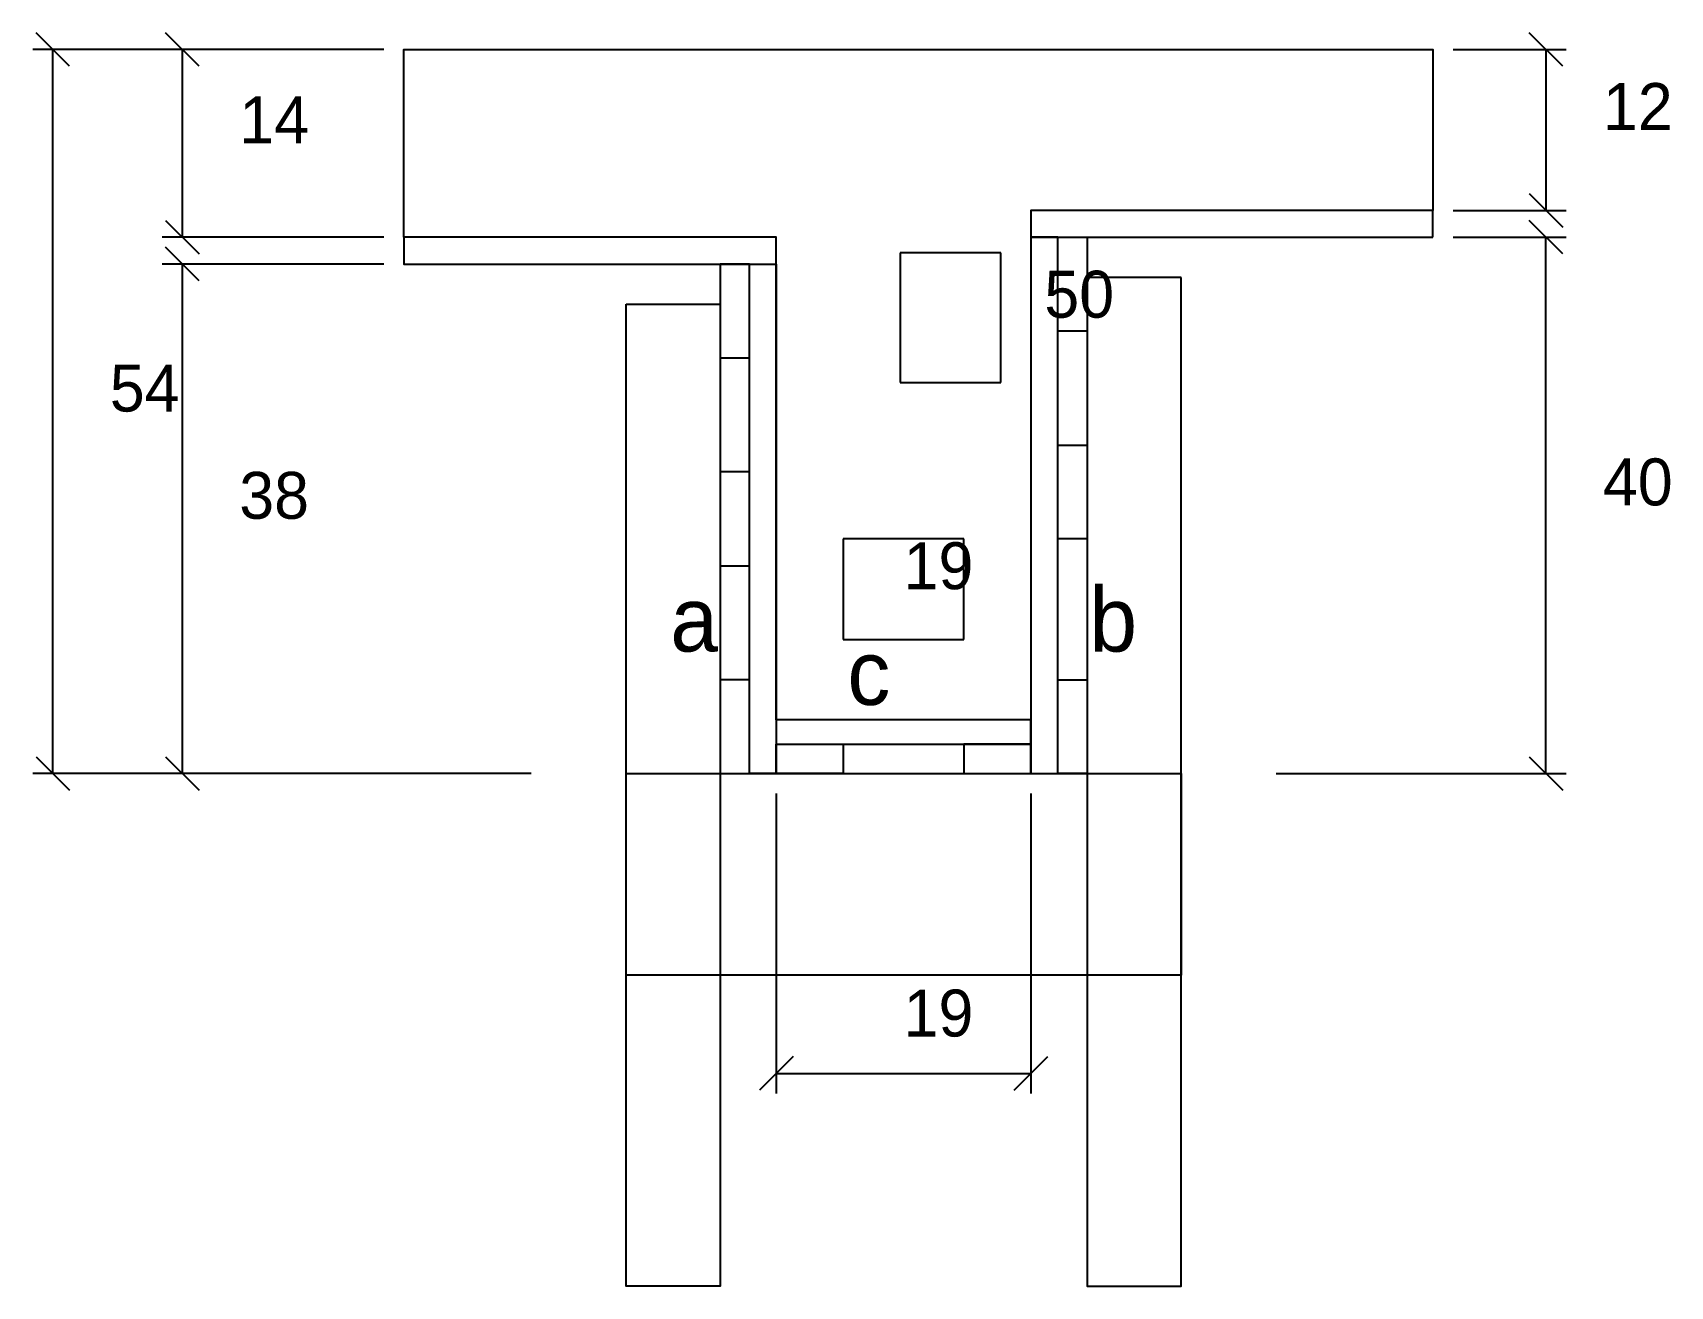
# Model space of a CAD drawing. Extents: x -45 to 199, y -249 to -62.
import ezdxf

# ---------------------------------------------------------------- set-up
doc = ezdxf.new("R2010")
doc.units = 0
for name, color, linetype in [('CONCRETO', 251, 'Continuous'), ('COTA', 241, 'Continuous'), ('Cota Seção (2x)', 241, 'Continuous'), ('detalhes', 7, 'Continuous'), ('Madeira', 126, 'Continuous'), ('Painéis', 200, 'Continuous'), ('SARR_3.5x7', 81, 'Continuous')]:
    doc.layers.add(name, color=color, linetype=linetype)

msp = doc.modelspace()

# ---------------------------------------------------------------- linework, layer by layer
at = {"layer": 'CONCRETO', "color": 251}
msp.add_lwpolyline([(9.9, -92.75), (9.9, -64.75), (163.5, -64.75), (163.5, -88.75), (103.5, -88.75), (103.5, -164.75), (65.5, -164.75), (65.5, -92.75), (9.9, -92.75)], dxfattribs=at)
at = {"layer": 'COTA', "color": 4}
for p, q in [((6.9, -64.75), (-45.477, -64.75)), ((-42.477, -172.75), (-42.477, -64.75)), ((6.9, -64.75), (-26.157, -64.75)), ((-23.157, -64.75), (-23.157, -92.75)), ((166.5, -64.75), (183.372, -64.75)), ((180.372, -64.75), (180.372, -88.75)), ((166.5, -88.75), (183.372, -88.75)), ((6.9, -92.75), (-26.157, -92.75)), ((166.5, -92.75), (183.372, -92.75)), ((180.372, -172.75), (180.372, -92.75)), ((6.9, -96.75), (-26.157, -96.75)), ((-23.157, -96.75), (-23.157, -172.75)), ((28.9, -172.75), (-45.477, -172.75)), ((28.9, -172.75), (-26.157, -172.75)), ((140.1, -172.75), (183.372, -172.75)), ((65.5, -175.75), (65.5, -220.477)), ((103.5, -175.75), (103.5, -220.477)), ((65.5, -217.477), (103.5, -217.477))]:
    msp.add_line(p, q, dxfattribs=at)
at = {"layer": 'COTA'}
for points in [[(-39.977, -67.25), (-44.977, -62.25)], [(-20.657, -67.25), (-25.657, -62.25)], [(182.872, -67.25), (177.872, -62.25)], [(177.872, -86.25), (182.872, -91.25)], [(-25.657, -90.25), (-20.657, -95.25)], [(182.872, -95.25), (177.872, -90.25)], [(-20.657, -99.25), (-25.657, -94.25)], [(-44.977, -170.25), (-39.977, -175.25)], [(-25.657, -170.25), (-20.657, -175.25)], [(177.872, -170.25), (182.872, -175.25)], [(68, -214.977), (63, -219.977)], [(101, -219.977), (106, -214.977)]]:
    msp.add_lwpolyline(points, dxfattribs=at)
at = {"layer": 'Cota Seção (2x)', "color": 180}
for p, q in [((84, -95.083), (84, -114.417)), ((99, -95.083), (84, -95.083)), ((99, -114.417), (99, -95.083)), ((84, -114.417), (99, -114.417)), ((75.5, -137.75), (75.5, -152.75)), ((93.5, -137.75), (75.5, -137.75)), ((93.5, -152.75), (93.5, -137.75)), ((75.5, -152.75), (93.5, -152.75))]:
    msp.add_line(p, q, dxfattribs=at)
at = {"layer": 'Madeira', "color": 126}
for points in [[(111.9, -106.75), (107.5, -106.75), (107.5, -92.75), (111.9, -92.75), (111.9, -106.75)], [(57.1, -110.75), (61.5, -110.75), (61.5, -96.75), (57.1, -96.75), (57.1, -110.75)], [(111.9, -137.75), (107.5, -137.75), (107.5, -123.75), (111.9, -123.75), (111.9, -137.75)], [(57.1, -141.75), (61.5, -141.75), (61.5, -127.75), (57.1, -127.75), (57.1, -141.75)], [(57.1, -172.75), (61.5, -172.75), (61.5, -158.75), (57.1, -158.75), (57.1, -172.75)], [(111.9, -172.75), (107.5, -172.75), (107.5, -158.75), (111.9, -158.75), (111.9, -172.75)], [(65.5, -172.75), (65.5, -168.35), (75.5, -168.35), (75.5, -172.75), (65.5, -172.75)], [(103.5, -172.75), (103.5, -168.35), (93.5, -168.35), (93.5, -172.75), (103.5, -172.75)]]:
    msp.add_lwpolyline(points, dxfattribs=at)
at = {"layer": 'Painéis', "color": 200}
for points in [[(163.5, -92.75), (163.5, -88.75), (103.5, -88.75), (103.5, -92.75), (163.5, -92.75)], [(65.5, -96.75), (65.5, -92.75), (9.9, -92.75), (9.9, -96.75), (65.5, -96.75)], [(107.5, -92.75), (103.5, -92.75), (103.5, -172.75), (107.5, -172.75), (107.5, -92.75)], [(61.5, -96.75), (65.5, -96.75), (65.5, -172.75), (61.5, -172.75), (61.5, -96.75)], [(103.5, -168.35), (103.5, -164.75), (65.5, -164.75), (65.5, -168.35), (103.5, -168.35)]]:
    msp.add_lwpolyline(points, dxfattribs=at)
at = {"layer": 'SARR_3.5x7', "color": 81}
for points in [[(125.9, -98.75), (111.9, -98.75), (111.9, -249.228), (125.9, -249.228), (125.9, -98.75)], [(43.1, -102.75), (57.1, -102.75), (57.1, -249.228), (43.1, -249.228), (43.1, -102.75)], [(43.1, -172.75), (125.9, -172.75), (125.9, -202.808), (43.1, -202.808), (43.1, -172.75)]]:
    msp.add_lwpolyline(points, dxfattribs=at)

# ---------------------------------------------------------------- texts
at = {"layer": 'COTA', "color": 1}
for s, p in [('12', (188.872, -76.75)), ('14', (-14.657, -78.75)), ('54', (-33.977, -118.75)), ('40', (188.872, -132.75)), ('38', (-14.657, -134.75)), ('19', (84.5, -211.977))]:
    msp.add_text(s, height=7, dxfattribs=at).set_placement(p)
at = {"layer": 'Cota Seção (2x)', "color": 1}
for s, p in [('50', (105.5, -104.75)), ('19', (84.5, -145.25))]:
    msp.add_text(s, height=7, dxfattribs=at).set_placement(p)
at = {"layer": 'detalhes', "color": 4}
for s, p in [('b', (112.214, -154.56)), ('a', (49.671, -154.549)), ('c', (76.1, -162.514))]:
    msp.add_text(s, height=9.6, dxfattribs=at).set_placement(p)

doc.saveas('drawing.dxf')
